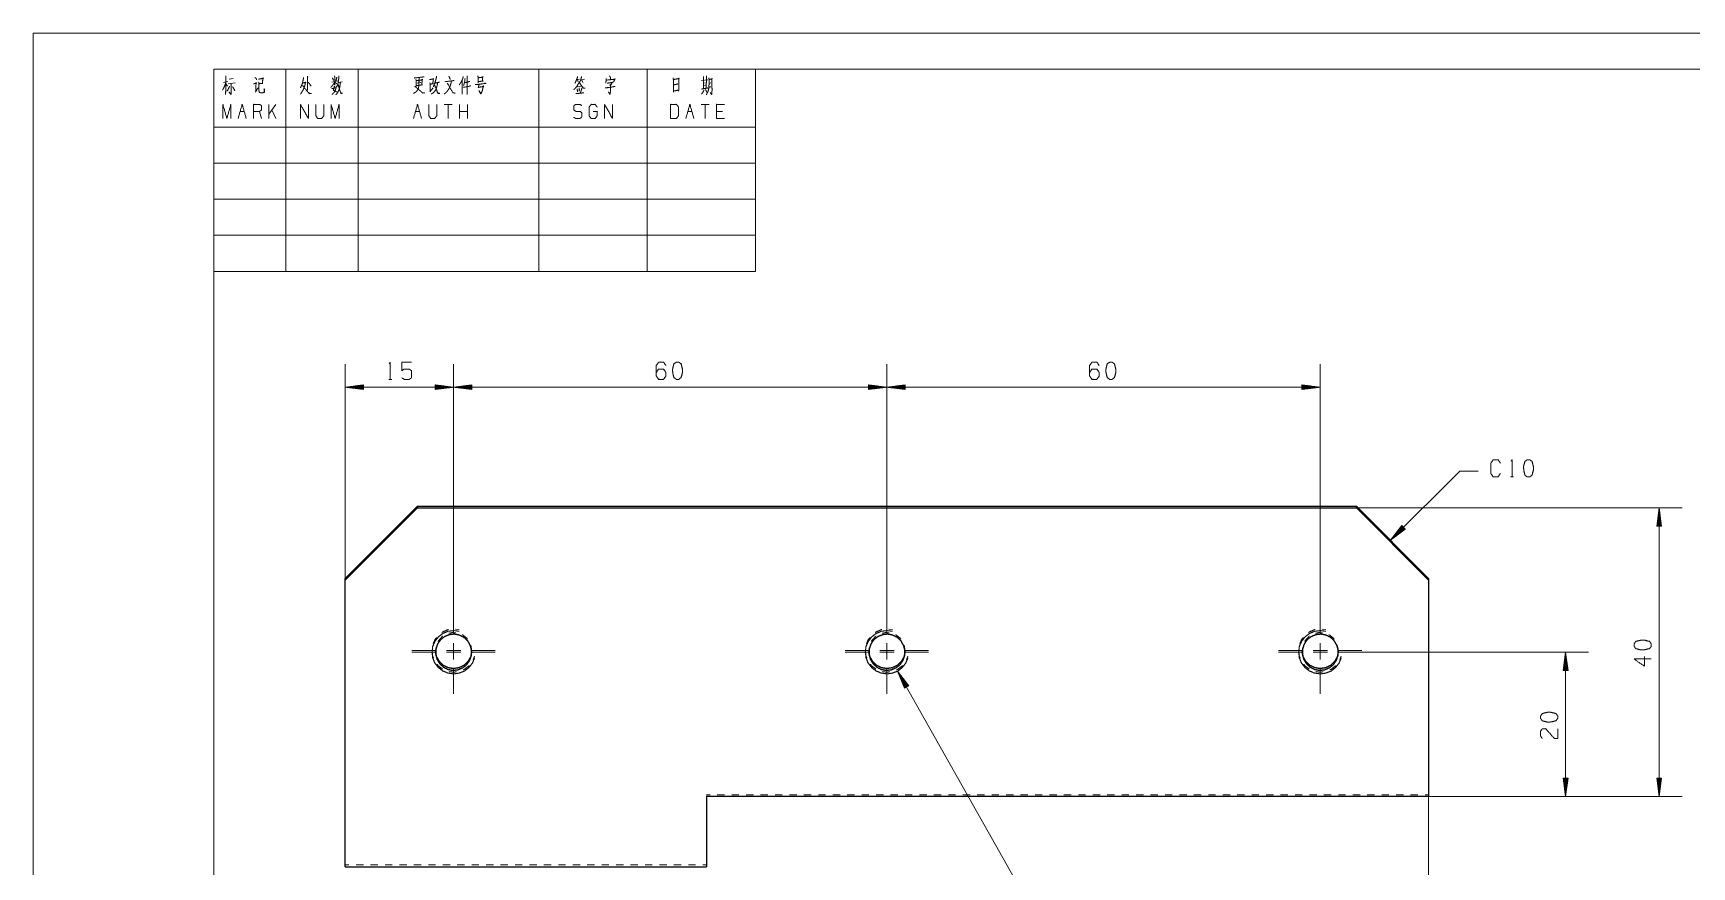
# Model space of a CAD drawing. Header units: millimetres. Extents: x 0 to 420, y 0 to 297.
# Drawn here: x 0 to 229.7, y 181.5 to 297 of the extents above; entities that cross this region are included whole.
import ezdxf

# ---------------------------------------------------------------- set-up
doc = ezdxf.new("R2010")
doc.units = ezdxf.units.MM
doc.layers.add('1', color=7, linetype='Continuous', true_color=0xffffff)

msp = doc.modelspace()

# ---------------------------------------------------------------- linework, layer by layer
at = {"layer": '1', "color": 132, "linetype": 'Continuous', "lineweight": 18}
for p, q in [((0, 297), (0, 0)), ((420, 297), (0, 297)), ((25, 292), (25, 264)), ((25, 292), (100, 292)), ((25, 292), (100, 292)), ((25, 292), (100, 292)), ((25, 292), (25, 5)), ((415, 292), (25, 292)), ((35, 292), (35, 264)), ((45, 292), (45, 264)), ((70, 292), (70, 264)), ((85, 292), (85, 264)), ((100, 292), (100, 264)), ((25, 284), (100, 284)), ((25, 279), (100, 279)), ((25, 274), (100, 274)), ((25, 269), (100, 269)), ((25, 264), (100, 264))]:
    msp.add_line(p, q, dxfattribs=at)
at = {"layer": '1', "color": 95, "linetype": 'Continuous', "lineweight": 18}
for p, q in [((26.34, 290.18), (26.96, 290.3)), ((26.7, 289.95), (26.92, 289.68)), ((26.99, 289.99), (27.95, 290.14)), ((27.13, 290.61), (27.71, 290.74)), ((41.34, 290.22), (42.13, 290.38)), ((42.25, 290.16), (42.79, 290.28)), ((53.17, 290.09), (53.7, 290.18)), ((54.91, 288.87), (55.37, 289.43)), ((75.25, 290.57), (75.67, 290.63)), ((75.35, 290.55), (75.45, 290.24)), ((75.83, 289.64), (75.37, 289.56)), ((75.82, 290.51), (76.35, 290.61)), ((75.98, 290.49), (76.11, 290.16)), ((92.56, 290.43), (93.43, 290.55)), ((92.84, 290.07), (93.11, 290.14)), ((92.86, 289.72), (93.09, 289.78)), ((93.6, 290.05), (93.85, 290.12)), ((33.59, 287.14), (32.63, 285.78)), ((32.63, 285.18), (32.63, 287.14)), ((58.02, 287.14), (56.9, 287.14)), ((57.46, 287.14), (57.46, 285.18)), ((59.02, 285.18), (59.02, 287.14)), ((60.14, 285.18), (60.14, 287.14)), ((93.6, 287.14), (92.49, 287.14)), ((93.05, 287.14), (93.05, 285.18)), ((28.66, 286.17), (29.22, 286.17)), ((31.62, 285.18), (31.34, 286.17)), ((33.59, 285.18), (33.04, 286.36)), ((52.94, 286.17), (53.49, 286.17)), ((60.14, 286.17), (59.02, 286.17)), ((90.65, 286.17), (91.2, 286.17)), ((95.45, 286.17), (94.61, 286.17)), ((49.24, 249.05), (49.66, 249.05)), ((204.57, 235.53), (204.99, 235.53))]:
    msp.add_line(p, q, dxfattribs=at)
at = {"layer": '1', "color": 13, "linetype": 'Continuous', "lineweight": 18}
for p, q in [((43.22, 221.25), (43.22, 251.13)), ((58.22, 217.25), (58.22, 251.13)), ((58.22, 217.25), (58.22, 251.13)), ((118.22, 217.02), (118.22, 251.13)), ((118.22, 217.25), (118.22, 251.13)), ((178.22, 217.02), (178.22, 251.13)), ((45.76, 248.29), (43.22, 247.96)), ((45.76, 248.08), (44.18, 248.08)), ((45.76, 248.13), (44.57, 248.13)), ((45.76, 248.18), (44.96, 248.18)), ((45.76, 248.24), (45.34, 248.24)), ((45.76, 248.29), (45.73, 248.29)), ((45.76, 248.29), (45.73, 248.29)), ((45.76, 247.62), (45.76, 248.29)), ((55.68, 248.29), (55.71, 248.29)), ((55.68, 248.29), (55.71, 248.29)), ((55.68, 248.29), (55.68, 247.62)), ((58.22, 247.96), (55.68, 248.29)), ((55.68, 248.24), (56.1, 248.24)), ((55.68, 248.18), (56.48, 248.18)), ((55.68, 248.13), (56.87, 248.13)), ((55.68, 248.08), (57.25, 248.08)), ((60.76, 248.29), (58.22, 247.96)), ((60.76, 248.08), (59.18, 248.08)), ((60.76, 248.13), (59.57, 248.13)), ((60.76, 248.18), (59.96, 248.18)), ((60.76, 248.24), (60.34, 248.24)), ((60.76, 248.29), (60.73, 248.29)), ((60.76, 248.29), (60.73, 248.29)), ((60.76, 247.62), (60.76, 248.29)), ((115.68, 248.29), (115.71, 248.29)), ((115.68, 248.29), (115.71, 248.29)), ((115.68, 248.29), (115.68, 247.62)), ((118.22, 247.96), (115.68, 248.29)), ((115.68, 248.24), (116.1, 248.24)), ((115.68, 248.18), (116.48, 248.18)), ((115.68, 248.13), (116.87, 248.13)), ((115.68, 248.08), (117.25, 248.08)), ((120.76, 248.29), (118.22, 247.96)), ((120.76, 248.08), (119.18, 248.08)), ((120.76, 248.13), (119.57, 248.13)), ((120.76, 248.18), (119.96, 248.18)), ((120.76, 248.24), (120.34, 248.24)), ((120.76, 248.29), (120.73, 248.29)), ((120.76, 248.29), (120.73, 248.29)), ((120.76, 247.62), (120.76, 248.29)), ((175.68, 248.29), (175.71, 248.29)), ((175.68, 248.29), (175.71, 248.29)), ((175.68, 248.29), (175.68, 247.62)), ((178.22, 247.96), (175.68, 248.29)), ((175.68, 248.24), (176.1, 248.24)), ((175.68, 248.18), (176.48, 248.18)), ((175.68, 248.13), (176.87, 248.13)), ((175.68, 248.08), (177.25, 248.08)), ((43.22, 247.96), (45.76, 247.62)), ((58.22, 247.96), (43.22, 247.96)), ((45.76, 247.98), (43.41, 247.98)), ((45.76, 247.93), (43.41, 247.93)), ((45.76, 248.03), (43.8, 248.03)), ((45.76, 247.88), (43.8, 247.88)), ((45.76, 247.83), (44.18, 247.83)), ((45.76, 247.78), (44.57, 247.78)), ((45.76, 247.73), (44.96, 247.73)), ((45.76, 247.68), (45.34, 247.68)), ((45.76, 247.63), (45.73, 247.63)), ((45.76, 247.63), (45.73, 247.63)), ((55.68, 248.03), (57.64, 248.03)), ((55.68, 247.98), (58.03, 247.98)), ((55.68, 247.62), (58.22, 247.96)), ((55.68, 247.93), (58.03, 247.93)), ((55.68, 247.88), (57.64, 247.88)), ((55.68, 247.83), (57.25, 247.83)), ((55.68, 247.78), (56.87, 247.78)), ((55.68, 247.73), (56.48, 247.73)), ((55.68, 247.68), (56.1, 247.68)), ((55.68, 247.63), (55.71, 247.63)), ((55.68, 247.63), (55.71, 247.63)), ((58.22, 247.96), (60.76, 247.62)), ((118.22, 247.96), (58.22, 247.96)), ((60.76, 247.98), (58.41, 247.98)), ((60.76, 247.93), (58.41, 247.93)), ((60.76, 248.03), (58.8, 248.03)), ((60.76, 247.88), (58.8, 247.88)), ((60.76, 247.83), (59.18, 247.83)), ((60.76, 247.78), (59.57, 247.78)), ((60.76, 247.73), (59.96, 247.73)), ((60.76, 247.68), (60.34, 247.68)), ((60.76, 247.63), (60.73, 247.63)), ((60.76, 247.63), (60.73, 247.63)), ((115.68, 248.03), (117.64, 248.03)), ((115.68, 247.98), (118.03, 247.98)), ((115.68, 247.62), (118.22, 247.96)), ((115.68, 247.93), (118.03, 247.93)), ((115.68, 247.88), (117.64, 247.88)), ((115.68, 247.83), (117.25, 247.83)), ((115.68, 247.78), (116.87, 247.78)), ((115.68, 247.73), (116.48, 247.73)), ((115.68, 247.68), (116.1, 247.68)), ((115.68, 247.63), (115.71, 247.63)), ((115.68, 247.63), (115.71, 247.63)), ((118.22, 247.96), (120.76, 247.62)), ((118.22, 247.96), (178.22, 247.96)), ((120.76, 247.98), (118.41, 247.98)), ((120.76, 247.93), (118.41, 247.93)), ((120.76, 248.03), (118.8, 248.03)), ((120.76, 247.88), (118.8, 247.88)), ((120.76, 247.83), (119.18, 247.83)), ((120.76, 247.78), (119.57, 247.78)), ((120.76, 247.73), (119.96, 247.73)), ((120.76, 247.68), (120.34, 247.68)), ((120.76, 247.63), (120.73, 247.63)), ((120.76, 247.63), (120.73, 247.63)), ((175.68, 248.03), (177.64, 248.03)), ((175.68, 247.98), (178.03, 247.98)), ((175.68, 247.62), (178.22, 247.96)), ((175.68, 247.93), (178.03, 247.93)), ((175.68, 247.88), (177.64, 247.88)), ((175.68, 247.83), (177.25, 247.83)), ((175.68, 247.78), (176.87, 247.78)), ((175.68, 247.73), (176.48, 247.73)), ((175.68, 247.68), (176.1, 247.68)), ((175.68, 247.63), (175.71, 247.63)), ((175.68, 247.63), (175.71, 247.63)), ((197.53, 236.34), (187.94, 226.75)), ((197.53, 236.34), (200.07, 236.34)), ((183.22, 231.24), (228.32, 231.24)), ((225.15, 231.24), (224.81, 228.7)), ((224.97, 228.7), (224.97, 229.89)), ((225.02, 228.7), (225.02, 230.28)), ((225.07, 228.7), (225.07, 230.66)), ((225.12, 228.7), (225.12, 231.05)), ((225.48, 228.7), (225.15, 231.24)), ((225.15, 231.24), (225.15, 191.26)), ((225.17, 228.7), (225.17, 231.05)), ((225.22, 228.7), (225.22, 230.66)), ((225.27, 228.7), (225.27, 230.28)), ((225.33, 228.7), (225.33, 229.89)), ((189.5, 228.79), (187.94, 226.75)), ((187.94, 226.75), (189.98, 228.31)), ((189.72, 228.57), (188.06, 226.91)), ((189.76, 228.53), (188.1, 226.87)), ((189.69, 228.6), (188.3, 227.22)), ((189.79, 228.49), (188.41, 227.11)), ((189.65, 228.64), (188.54, 227.52)), ((189.83, 228.46), (188.72, 227.34)), ((189.61, 228.67), (188.77, 227.83)), ((189.58, 228.71), (189.01, 228.14)), ((189.87, 228.42), (189.02, 227.58)), ((189.54, 228.75), (189.25, 228.45)), ((189.9, 228.39), (189.33, 227.82)), ((189.51, 228.78), (189.48, 228.76)), ((189.51, 228.78), (189.48, 228.76)), ((189.98, 228.31), (189.5, 228.79)), ((189.94, 228.35), (189.64, 228.06)), ((189.97, 228.32), (189.95, 228.29)), ((189.97, 228.32), (189.95, 228.29)), ((224.81, 228.7), (225.48, 228.7)), ((224.82, 228.7), (224.82, 228.74)), ((224.82, 228.7), (224.82, 228.74)), ((224.87, 228.7), (224.87, 229.12)), ((224.92, 228.7), (224.92, 229.51)), ((225.38, 228.7), (225.38, 229.51)), ((225.43, 228.7), (225.43, 229.12)), ((225.48, 228.7), (225.48, 228.74)), ((225.48, 228.7), (225.48, 228.74)), ((183.99, 211.25), (215.37, 211.25)), ((212.19, 211.25), (211.86, 208.71)), ((211.91, 208.71), (211.91, 209.13)), ((211.96, 208.71), (211.96, 209.52)), ((212.02, 208.71), (212.02, 209.9)), ((212.07, 208.71), (212.07, 210.29)), ((212.12, 208.71), (212.12, 210.67)), ((212.17, 208.71), (212.17, 211.06)), ((212.53, 208.71), (212.19, 211.25)), ((212.19, 211.25), (212.19, 191.26)), ((212.22, 208.71), (212.22, 211.06)), ((212.27, 208.71), (212.27, 210.67)), ((212.32, 208.71), (212.32, 210.29)), ((212.37, 208.71), (212.37, 209.9)), ((212.42, 208.71), (212.42, 209.52)), ((212.47, 208.71), (212.47, 209.13)), ((121.23, 206.59), (119.69, 208.64)), ((119.69, 208.64), (120.65, 206.26)), ((136.89, 178.13), (119.69, 208.64)), ((120.92, 206.41), (119.76, 208.46)), ((120.96, 206.44), (119.81, 208.48)), ((120.87, 206.39), (119.91, 208.1)), ((121.01, 206.46), (120.04, 208.17)), ((120.83, 206.36), (120.06, 207.74)), ((120.78, 206.34), (120.2, 207.38)), ((121.05, 206.49), (120.28, 207.86)), ((120.74, 206.31), (120.35, 207.01)), ((121.09, 206.51), (120.51, 207.55)), ((121.14, 206.54), (120.74, 207.24)), ((121.18, 206.56), (120.98, 206.93)), ((211.86, 208.71), (211.86, 208.74)), ((211.86, 208.71), (211.86, 208.74)), ((211.86, 208.71), (212.53, 208.71)), ((212.52, 208.71), (212.52, 208.74)), ((212.52, 208.71), (212.52, 208.74)), ((120.7, 206.29), (120.49, 206.65)), ((120.65, 206.26), (120.64, 206.29)), ((120.65, 206.26), (120.64, 206.29)), ((120.65, 206.26), (121.23, 206.59)), ((121.23, 206.59), (121.21, 206.62)), ((121.23, 206.59), (121.21, 206.62)), ((211.86, 193.8), (211.86, 193.77)), ((211.86, 193.8), (211.86, 193.77)), ((211.86, 193.8), (212.19, 191.26)), ((212.53, 193.8), (211.86, 193.8)), ((211.91, 193.8), (211.91, 193.38)), ((211.96, 193.8), (211.96, 193)), ((212.02, 193.8), (212.02, 192.61)), ((212.07, 193.8), (212.07, 192.22)), ((212.12, 193.8), (212.12, 191.84)), ((212.17, 193.8), (212.17, 191.45)), ((212.19, 191.26), (212.53, 193.8)), ((212.22, 193.8), (212.22, 191.45)), ((212.27, 193.8), (212.27, 191.84)), ((212.32, 193.8), (212.32, 192.22)), ((212.37, 193.8), (212.37, 192.61)), ((212.42, 193.8), (212.42, 193)), ((212.47, 193.8), (212.47, 193.38)), ((212.52, 193.8), (212.52, 193.77)), ((212.52, 193.8), (212.52, 193.77)), ((224.81, 193.8), (225.15, 191.26)), ((225.48, 193.8), (224.81, 193.8)), ((224.82, 193.8), (224.82, 193.77)), ((224.82, 193.8), (224.82, 193.77)), ((224.87, 193.8), (224.87, 193.38)), ((224.92, 193.8), (224.92, 193)), ((224.97, 193.8), (224.97, 192.61)), ((225.02, 193.8), (225.02, 192.22)), ((225.07, 193.8), (225.07, 191.84)), ((225.12, 193.8), (225.12, 191.45)), ((225.15, 191.26), (225.48, 193.8)), ((225.17, 193.8), (225.17, 191.45)), ((225.22, 193.8), (225.22, 191.84)), ((225.27, 193.8), (225.27, 192.22)), ((225.33, 193.8), (225.33, 192.61)), ((225.38, 193.8), (225.38, 193)), ((225.43, 193.8), (225.43, 193.38)), ((225.48, 193.8), (225.48, 193.77)), ((225.48, 193.8), (225.48, 193.77)), ((193.22, 191.26), (193.22, 88.28)), ((193.22, 191.26), (228.32, 191.26)), ((193.22, 191.26), (215.37, 191.26))]:
    msp.add_line(p, q, dxfattribs=at)
at = {"layer": '1', "color": 30, "linetype": 'Continuous', "lineweight": 25}
for p, q in [((43.22, 221.48), (53.22, 231.47)), ((53.22, 231.24), (43.22, 221.25)), ((53.22, 231.47), (183.22, 231.47)), ((53.22, 231.47), (53.22, 231.24)), ((53.22, 231.24), (183.22, 231.24)), ((183.22, 231.47), (193.22, 221.48)), ((183.22, 231.24), (183.22, 231.47)), ((193.22, 221.25), (183.22, 231.24)), ((43.22, 221.25), (43.22, 221.48)), ((43.22, 181.52), (43.22, 221.25)), ((193.22, 221.48), (193.22, 221.25)), ((193.22, 221.25), (193.22, 191.26)), ((93.22, 191.26), (93.22, 181.52)), ((193.22, 191.26), (93.22, 191.26)), ((43.22, 181.52), (93.22, 181.52))]:
    msp.add_line(p, q, dxfattribs=at)
at = {"layer": '1', "color": 252, "linetype": 'Continuous', "lineweight": 18}
for p, q in [((58.22, 214.07), (58.22, 217.25)), ((58.22, 213.84), (58.22, 217.02)), ((118.22, 214.07), (118.22, 217.25)), ((118.22, 213.84), (118.22, 217.02)), ((178.22, 214.07), (178.22, 217.25)), ((178.22, 213.84), (178.22, 217.02)), ((55.63, 211.48), (52.45, 211.48)), ((57.22, 211.48), (59.22, 211.48)), ((58.22, 210.48), (58.22, 212.49)), ((58.22, 210.25), (58.22, 212.26)), ((60.81, 211.48), (63.99, 211.48)), ((115.63, 211.48), (112.45, 211.48)), ((117.22, 211.48), (119.22, 211.48)), ((118.22, 210.48), (118.22, 212.49)), ((118.22, 210.25), (118.22, 212.26)), ((120.81, 211.48), (123.99, 211.48)), ((175.63, 211.48), (172.45, 211.48)), ((177.22, 211.48), (179.22, 211.48)), ((178.22, 210.48), (178.22, 212.49)), ((178.22, 210.25), (178.22, 212.26)), ((180.81, 211.48), (183.99, 211.48)), ((55.63, 211.25), (52.45, 211.25)), ((57.22, 211.25), (59.22, 211.25)), ((60.81, 211.25), (63.99, 211.25)), ((115.63, 211.25), (112.45, 211.25)), ((117.22, 211.25), (119.22, 211.25)), ((120.81, 211.25), (123.99, 211.25)), ((175.63, 211.25), (172.45, 211.25)), ((177.22, 211.25), (179.22, 211.25)), ((180.81, 211.25), (183.99, 211.25)), ((58.22, 208.89), (58.22, 205.72)), ((58.22, 208.66), (58.22, 205.49)), ((118.22, 208.89), (118.22, 205.72)), ((118.22, 208.66), (118.22, 205.49)), ((178.22, 208.89), (178.22, 205.72)), ((178.22, 208.66), (178.22, 205.49))]:
    msp.add_line(p, q, dxfattribs=at)
at = {"layer": '1', "color": 43, "linetype": 'Continuous', "lineweight": 18}
for p, q in [((58.5, 214.45), (59, 214.38)), ((118.5, 214.45), (119, 214.38)), ((178.5, 214.45), (179, 214.38)), ((55.22, 211.48), (55.22, 211.43)), ((55.22, 211.31), (55.22, 211.25)), ((55.72, 211.37), (55.77, 211.84)), ((55.72, 211.48), (55.72, 211.43)), ((55.72, 211.31), (55.72, 211.25)), ((60.58, 212.21), (60.71, 211.74)), ((60.71, 211.74), (60.71, 211.65)), ((60.72, 211.43), (60.72, 211.48)), ((60.72, 211.46), (60.72, 211.37)), ((60.72, 211.25), (60.72, 211.31)), ((61.22, 211.48), (61.22, 211.43)), ((61.22, 211.31), (61.22, 211.25)), ((115.22, 211.48), (115.22, 211.43)), ((115.22, 211.31), (115.22, 211.25)), ((115.72, 211.37), (115.77, 211.84)), ((115.72, 211.48), (115.72, 211.43)), ((115.72, 211.31), (115.72, 211.25)), ((120.58, 212.21), (120.71, 211.74)), ((120.71, 211.74), (120.71, 211.65)), ((120.72, 211.43), (120.72, 211.48)), ((120.72, 211.46), (120.72, 211.37)), ((120.72, 211.25), (120.72, 211.31)), ((121.22, 211.48), (121.22, 211.43)), ((121.22, 211.31), (121.22, 211.25)), ((175.22, 211.48), (175.22, 211.43)), ((175.22, 211.31), (175.22, 211.25)), ((175.72, 211.37), (175.77, 211.84)), ((175.72, 211.48), (175.72, 211.43)), ((175.72, 211.31), (175.72, 211.25)), ((180.58, 212.21), (180.71, 211.74)), ((180.71, 211.74), (180.71, 211.65)), ((180.72, 211.43), (180.72, 211.48)), ((180.72, 211.46), (180.72, 211.37)), ((180.72, 211.25), (180.72, 211.31)), ((181.22, 211.48), (181.22, 211.43)), ((181.22, 211.31), (181.22, 211.25)), ((61.12, 210.71), (60.92, 210.24)), ((121.12, 210.71), (120.92, 210.24)), ((181.12, 210.71), (180.92, 210.24)), ((93.22, 191.49), (93.72, 191.49)), ((93.22, 191.49), (93.22, 191.43)), ((93.22, 191.32), (93.22, 191.26)), ((94.72, 191.49), (95.72, 191.49)), ((96.72, 191.49), (97.72, 191.49)), ((98.72, 191.49), (99.72, 191.49)), ((100.72, 191.49), (101.72, 191.49)), ((102.72, 191.49), (103.72, 191.49)), ((104.72, 191.49), (105.72, 191.49)), ((106.72, 191.49), (107.72, 191.49)), ((108.72, 191.49), (109.72, 191.49)), ((110.72, 191.49), (111.72, 191.49)), ((112.72, 191.49), (113.72, 191.49)), ((114.72, 191.49), (115.72, 191.49)), ((116.72, 191.49), (117.72, 191.49)), ((118.72, 191.49), (119.72, 191.49)), ((120.72, 191.49), (121.72, 191.49)), ((122.72, 191.49), (123.72, 191.49)), ((124.72, 191.49), (125.72, 191.49)), ((126.72, 191.49), (127.72, 191.49)), ((128.72, 191.49), (129.72, 191.49)), ((130.72, 191.49), (131.72, 191.49)), ((132.72, 191.49), (133.72, 191.49)), ((134.72, 191.49), (135.72, 191.49)), ((136.72, 191.49), (137.72, 191.49)), ((138.72, 191.49), (139.72, 191.49)), ((140.72, 191.49), (141.72, 191.49)), ((142.72, 191.49), (143.72, 191.49)), ((144.72, 191.49), (145.72, 191.49)), ((146.72, 191.49), (147.72, 191.49)), ((148.72, 191.49), (149.72, 191.49)), ((150.72, 191.49), (151.72, 191.49)), ((152.72, 191.49), (153.72, 191.49)), ((154.72, 191.49), (155.72, 191.49)), ((156.72, 191.49), (157.72, 191.49)), ((158.72, 191.49), (159.72, 191.49)), ((160.72, 191.49), (161.72, 191.49)), ((162.72, 191.49), (163.72, 191.49)), ((164.72, 191.49), (165.72, 191.49)), ((166.72, 191.49), (167.72, 191.49)), ((168.72, 191.49), (169.72, 191.49)), ((170.72, 191.49), (171.72, 191.49)), ((172.72, 191.49), (173.72, 191.49)), ((174.72, 191.49), (175.72, 191.49)), ((176.72, 191.49), (177.72, 191.49)), ((178.72, 191.49), (179.72, 191.49)), ((180.72, 191.49), (181.72, 191.49)), ((182.72, 191.49), (183.72, 191.49)), ((184.72, 191.49), (185.72, 191.49)), ((186.72, 191.49), (187.72, 191.49)), ((188.72, 191.49), (189.72, 191.49)), ((190.72, 191.49), (191.72, 191.49)), ((192.72, 191.49), (193.22, 191.49)), ((43.72, 181.78), (43.22, 181.78)), ((45.72, 181.78), (44.72, 181.78)), ((47.72, 181.78), (46.72, 181.78)), ((49.72, 181.78), (48.72, 181.78)), ((51.72, 181.78), (50.72, 181.78)), ((53.72, 181.78), (52.72, 181.78)), ((55.72, 181.78), (54.72, 181.78)), ((57.72, 181.78), (56.72, 181.78)), ((59.72, 181.78), (58.72, 181.78)), ((61.72, 181.78), (60.72, 181.78)), ((63.72, 181.78), (62.72, 181.78)), ((65.72, 181.78), (64.72, 181.78)), ((67.72, 181.78), (66.72, 181.78)), ((69.72, 181.78), (68.72, 181.78)), ((71.72, 181.78), (70.72, 181.78)), ((73.72, 181.78), (72.72, 181.78)), ((75.72, 181.78), (74.72, 181.78)), ((77.72, 181.78), (76.72, 181.78)), ((79.72, 181.78), (78.72, 181.78)), ((81.72, 181.78), (80.72, 181.78)), ((83.72, 181.78), (82.72, 181.78)), ((85.72, 181.78), (84.72, 181.78)), ((87.72, 181.78), (86.72, 181.78)), ((89.72, 181.78), (88.72, 181.78)), ((91.72, 181.78), (90.72, 181.78)), ((93.22, 181.78), (92.72, 181.78))]:
    msp.add_line(p, q, dxfattribs=at)
at = {"layer": '1', "color": 95, "linetype": 'Continuous', "lineweight": 18}
for points, knots in [([(26.67, 290.16), (26.6, 289.91), (26.48, 289.62), (26.35, 289.35), (26.23, 289.14)], [0, 0, 0.233514, 0.515368, 0.78555, 1, 1]), ([(26.67, 291.07), (26.66, 288.89), (26.63, 288.5), (26.61, 288.71), (26.64, 288.94)], [0, 0, 0.723303, 0.854546, 0.923601, 1, 1]), ([(27.18, 289.66), (27.17, 289.58), (26.86, 288.96)], [0, 0, 0.108202, 1, 1]), ([(27.37, 289.99), (27.42, 289.87), (27.42, 288.83), (27.4, 288.6), (27.39, 288.52), (27.11, 288.85), (27.39, 288.56)], [0, 0, 0.056947, 0.504404, 0.603051, 0.639405, 0.826366, 1, 1]), ([(27.61, 289.58), (27.87, 289.16), (27.92, 289), (27.81, 289.27)], [0, 0, 0.516563, 0.696901, 1, 1]), ([(30.53, 289.99), (30.92, 290.09), (30.86, 290.16), (30.83, 288.96), (30.77, 288.83), (31.12, 289.41)], [0, 0, 0.158008, 0.19221, 0.673433, 0.728446, 1, 1]), ([(30.7, 290.88), (30.87, 290.72), (30.92, 290.63), (30.92, 290.53), (30.9, 290.67)], [0, 0, 0.413146, 0.573572, 0.750721, 1, 1]), ([(31.19, 290.63), (31.87, 290.74), (31.82, 290.8), (31.73, 290.05), (31.82, 290.05), (31.25, 289.99)], [0, 0, 0.313958, 0.349012, 0.694882, 0.735357, 1, 1]), ([(31.22, 290.22), (31.25, 289.91), (31.25, 289.2), (31.27, 288.98), (31.3, 288.87), (31.34, 288.81), (31.41, 288.77), (31.53, 288.75), (31.66, 288.73), (32.03, 288.79), (32, 289.33), (32, 288.79)], [0, 0, 0.097093, 0.316208, 0.387239, 0.42073, 0.444406, 0.470581, 0.507596, 0.549105, 0.664641, 0.832445, 1, 1]), ([(37.43, 290.84), (37.42, 290.72), (37.34, 290.3), (37.26, 290.01), (37.18, 289.8), (37.09, 289.6), (37.01, 289.43)], [0, 0, 0.084498, 0.36853, 0.573114, 0.721457, 0.873368, 1, 1]), ([(37.28, 290.09), (37.75, 290.18), (37.71, 290.22), (37.68, 290.03), (37.62, 289.76), (37.56, 289.6), (37.48, 289.37), (37.4, 289.18), (37.28, 288.98), (37.2, 288.81), (37.02, 288.56)], [0, 0, 0.202443, 0.228131, 0.308408, 0.425631, 0.500403, 0.604281, 0.689483, 0.790714, 0.870506, 1, 1]), ([(37.28, 289.8), (38.22, 288.62), (38.56, 288.65), (38.54, 288.65), (38.24, 288.67), (38.08, 288.81)], [0, 0, 0.632183, 0.773704, 0.779845, 0.909108, 1, 1]), ([(37.97, 291.05), (38.02, 290.94), (38, 290.84), (37.99, 289.12), (37.97, 289.23), (38, 289.45)], [0, 0, 0.049543, 0.095606, 0.852767, 0.898838, 1, 1]), ([(38.1, 290.16), (38.13, 290.14), (38.4, 289.8), (38.47, 289.68)], [0, 0, 0.059448, 0.761031, 1, 1]), ([(41.75, 290.24), (41.62, 290.01), (41.48, 289.8), (41.35, 289.64), (41.22, 289.49)], [0, 0, 0.287221, 0.555142, 0.786181, 1, 1]), ([(41.34, 289.31), (41.97, 289.45), (41.98, 289.64), (41.98, 289.56), (41.91, 289.31), (41.81, 289.04), (41.7, 288.83), (41.59, 288.71), (41.48, 288.58), (41.41, 288.52)], [0, 0, 0.30447, 0.39258, 0.431622, 0.553714, 0.689469, 0.798362, 0.878841, 0.954752, 1, 1]), ([(41.43, 290.8), (41.56, 290.57), (41.59, 290.43)], [0, 0, 0.640221, 1, 1]), ([(41.72, 289.66), (41.56, 289.08), (41.66, 289.04), (41.78, 289), (41.89, 288.94), (42.04, 288.85)], [0, 0, 0.5291, 0.62629, 0.735524, 0.852093, 1, 1]), ([(41.73, 291.07), (41.76, 290.92), (41.76, 289.78), (41.73, 289.93), (41.76, 290.05)], [0, 0, 0.094654, 0.823636, 0.91829, 1, 1]), ([(41.76, 290.2), (41.94, 290.07), (42.03, 289.97)], [0, 0, 0.613122, 1, 1]), ([(42.03, 290.92), (42.03, 290.82), (41.91, 290.34)], [0, 0, 0.174301, 1, 1]), ([(42.54, 290.16), (42.49, 289.8), (42.45, 289.56), (42.41, 289.35), (42.35, 289.16), (42.23, 288.91), (42.13, 288.73), (42.01, 288.56), (41.92, 288.48)], [0, 0, 0.19438, 0.332636, 0.448614, 0.555649, 0.70616, 0.822692, 0.933847, 1, 1]), ([(42.33, 291.11), (42.33, 290.98), (42.32, 290.76), (42.27, 290.47), (42.23, 290.16), (42.17, 289.91), (42.1, 289.68), (42.08, 289.62)], [0, 0, 0.081852, 0.232243, 0.425429, 0.63211, 0.800313, 0.957953, 1, 1]), ([(42.22, 289.89), (42.25, 289.85), (42.39, 289.27), (42.49, 289), (42.6, 288.71), (42.63, 288.65), (42.85, 288.67), (42.63, 288.69), (42.55, 288.81)], [0, 0, 0.026721, 0.341749, 0.493483, 0.655465, 0.691641, 0.80784, 0.924039, 1, 1]), ([(53.44, 290.84), (53.42, 290.18), (53.41, 289.85), (53.39, 289.66), (53.38, 289.56), (53.36, 289.43), (53.32, 289.31), (53.27, 289.2), (53.14, 289.02), (53, 288.85), (52.79, 288.73), (52.69, 288.67), (52.65, 288.65)], [0, 0, 0.263783, 0.395771, 0.470171, 0.511786, 0.56157, 0.614019, 0.658777, 0.749614, 0.837596, 0.932985, 0.980677, 1, 1]), ([(52.76, 290.82), (52.82, 290.78), (52.85, 290.8), (54.11, 290.94), (54.07, 290.96), (53.92, 290.92)], [0, 0, 0.045522, 0.068286, 0.872626, 0.90344, 1, 1]), ([(52.82, 289.6), (52.89, 289.6), (53.17, 289.37), (53.41, 289.16), (53.63, 288.98), (53.9, 288.71), (54.23, 288.75), (53.92, 288.71), (53.82, 288.79)], [0, 0, 0.033467, 0.197839, 0.340788, 0.472468, 0.649452, 0.797921, 0.939753, 1, 1]), ([(53, 290.59), (53.04, 290.41), (53.04, 289.66), (53.03, 289.7), (53.89, 289.85), (53.8, 289.85), (53.89, 290.63), (53.92, 290.57), (53.87, 290.53), (53.04, 290.43)], [0, 0, 0.051663, 0.252803, 0.264656, 0.500971, 0.524672, 0.738301, 0.756829, 0.773117, 1, 1]), ([(54.88, 290.57), (55.47, 290.67), (55.41, 290.74), (55.34, 290.01), (55.41, 290.01), (54.97, 289.93), (54.94, 290.12), (54.97, 289.89), (54.96, 288.96)], [0, 0, 0.181366, 0.207406, 0.429567, 0.451891, 0.588199, 0.645735, 0.715777, 1, 1]), ([(55.98, 290.12), (55.98, 289.99), (55.92, 289.66), (55.86, 289.47), (55.81, 289.31), (55.73, 289.16), (55.65, 289.02), (55.54, 288.87), (55.31, 288.67), (55.13, 288.58)], [0, 0, 0.067236, 0.249298, 0.354996, 0.450079, 0.537949, 0.629663, 0.725721, 0.894899, 1, 1]), ([(55.85, 291.05), (55.82, 290.8), (55.73, 290.47), (55.62, 290.12), (55.53, 289.89), (55.47, 289.72), (55.41, 289.58)], [0, 0, 0.162457, 0.385014, 0.625897, 0.784413, 0.898493, 1, 1]), ([(55.54, 289.8), (55.59, 289.78), (56.04, 288.67), (56.32, 288.65), (56.06, 288.71), (55.98, 288.83)], [0, 0, 0.024909, 0.644018, 0.787117, 0.926016, 1, 1]), ([(55.62, 290.07), (56.27, 290.2), (56.2, 290.22), (56.08, 290.18)], [0, 0, 0.769962, 0.857327, 1, 1]), ([(57.88, 290.32), (57.88, 290.2), (57.81, 289.91), (57.74, 289.68), (57.65, 289.43), (57.52, 289.23), (57.5, 289.18), (57.42, 289.08), (57.31, 288.94), (57.18, 288.81), (57.06, 288.69), (56.93, 288.58)], [0, 0, 0.060656, 0.206644, 0.323463, 0.452143, 0.571976, 0.593424, 0.659716, 0.74639, 0.834816, 0.918178, 1, 1]), ([(57.02, 290.28), (58.29, 290.43), (58.21, 290.45), (58.12, 290.41)], [0, 0, 0.872478, 0.933903, 1, 1]), ([(57.34, 290.05), (57.4, 290.01), (58.1, 288.75), (58.43, 288.69), (58.12, 288.77), (58.02, 288.89)], [0, 0, 0.030854, 0.652647, 0.79375, 0.930716, 1, 1]), ([(57.56, 291.03), (57.66, 290.84), (57.71, 290.72), (57.74, 290.59)], [0, 0, 0.450481, 0.729637, 1, 1]), ([(59.55, 290.98), (59.48, 290.72), (59.38, 290.47), (59.26, 290.24), (59.14, 290.05), (59, 289.85)], [0, 0, 0.21836, 0.428744, 0.629221, 0.801494, 1, 1]), ([(59.38, 290.41), (59.39, 289.16), (59.39, 288.56), (59.38, 288.69), (59.39, 288.91)], [0, 0, 0.565717, 0.839123, 0.896086, 1, 1]), ([(59.57, 289.49), (60.61, 289.7), (60.53, 289.72), (60.4, 289.66)], [0, 0, 0.826976, 0.886334, 1, 1]), ([(59.8, 290.72), (59.76, 290.38), (59.7, 290.09), (59.64, 289.89), (59.6, 289.76)], [0, 0, 0.34211, 0.644851, 0.86512, 1, 1]), ([(59.8, 290.14), (60.47, 290.32), (60.4, 290.32), (60.28, 290.26)], [0, 0, 0.772509, 0.853435, 1, 1]), ([(60.08, 291.07), (60.12, 290.98), (60.09, 291.03), (60.11, 288.54), (60.09, 288.73), (60.11, 289.04)], [0, 0, 0.029975, 0.04619, 0.840789, 0.900562, 1, 1]), ([(61.18, 289.87), (61.37, 289.87), (61.75, 289.91), (62.68, 290.05), (62.58, 290.07), (62.43, 290.03)], [0, 0, 0.10704, 0.322386, 0.855626, 0.914427, 1, 1]), ([(61.57, 291.07), (61.63, 290.82), (61.63, 290.09), (61.63, 290.28), (62.33, 290.38), (62.21, 290.38), (62.24, 290.9), (62.26, 290.98), (62.29, 290.92), (62.19, 290.9), (61.63, 290.82)], [0, 0, 0.076614, 0.294117, 0.350048, 0.563214, 0.598361, 0.753971, 0.779215, 0.799829, 0.831205, 1, 1]), ([(61.73, 289.91), (61.63, 289.41), (61.6, 289.49), (62.38, 289.62), (62.33, 289.7), (62.33, 289.62), (62.24, 289.27), (62.19, 289.04), (62.11, 288.85), (62.05, 288.71), (62.01, 288.6), (61.98, 288.58), (61.72, 289.06), (62, 288.62)], [0, 0, 0.13637, 0.159981, 0.371157, 0.396349, 0.418604, 0.516111, 0.579311, 0.63312, 0.675133, 0.705357, 0.714996, 0.861275, 1, 1]), ([(75.64, 290.3), (75.63, 290.2), (75.39, 289.83), (75.38, 289.78), (75.26, 289.6), (75.06, 289.37), (74.85, 289.16)], [0, 0, 0.074337, 0.387309, 0.418539, 0.575027, 0.79286, 1, 1]), ([(75.37, 290.98), (75.35, 290.84), (75.23, 290.53), (75.13, 290.28), (75.01, 290.07)], [0, 0, 0.148006, 0.485257, 0.758321, 1, 1]), ([(75.58, 289.43), (75.64, 289.12), (75.61, 288.96), (75.61, 289.18)], [0, 0, 0.443891, 0.680119, 1, 1]), ([(75.61, 290.16), (76.2, 289.37), (76.43, 289.37), (76.2, 289.39), (76.08, 289.54)], [0, 0, 0.599324, 0.742451, 0.886135, 1, 1]), ([(75.91, 290.98), (75.92, 290.88), (75.75, 290.3)], [0, 0, 0.147218, 1, 1]), ([(75.95, 289.41), (75.95, 289.27), (75.77, 288.69)], [0, 0, 0.19307, 1, 1]), ([(79.2, 289.41), (80.57, 289.6), (80.49, 289.62), (80.28, 289.56)], [0, 0, 0.820202, 0.873508, 1, 1]), ([(79.34, 290.74), (79.34, 290.51), (79.33, 290.34), (79.3, 290.22), (79.27, 290.12)], [0, 0, 0.361949, 0.626223, 0.829034, 1, 1]), ([(79.34, 290.49), (80.57, 290.63), (80.56, 290.67), (80.37, 290.26)], [0, 0, 0.712481, 0.737756, 1, 1]), ([(79.49, 290.07), (80.25, 290.18), (80.21, 290.24), (79.92, 289.72)], [0, 0, 0.533866, 0.586729, 1, 1]), ([(79.87, 289.87), (79.9, 289.76), (79.93, 289.64), (79.94, 289.43), (79.94, 289), (79.93, 288.85), (79.9, 288.65), (79.86, 288.52), (79.64, 288.87), (79.87, 288.56)], [0, 0, 0.049623, 0.1085, 0.204239, 0.404798, 0.471991, 0.568442, 0.629223, 0.820578, 1, 1]), ([(79.78, 291.09), (79.89, 290.96), (79.93, 290.86), (79.96, 290.69)], [0, 0, 0.364604, 0.619196, 1, 1]), ([(88.61, 290.8), (88.64, 290.59), (88.66, 290.14), (88.67, 289.66), (88.67, 289.6), (88.67, 288.83), (88.67, 288.98), (89.24, 289.1), (89.36, 288.96), (89.39, 289.14), (89.39, 289.39), (89.4, 289.87), (89.42, 290.36), (89.42, 290.78), (89.43, 290.72), (88.66, 290.57)], [0, 0, 0.037589, 0.119519, 0.205166, 0.216331, 0.354043, 0.380097, 0.485125, 0.518622, 0.552532, 0.597196, 0.682843, 0.77221, 0.846648, 0.858119, 1, 1]), ([(88.67, 289.83), (89.24, 289.95), (89.18, 289.97), (89.05, 289.89)], [0, 0, 0.728512, 0.805958, 1, 1]), ([(92.52, 289.25), (93.43, 289.41), (93.38, 289.43), (93.33, 289.37)], [0, 0, 0.873246, 0.919206, 1, 1]), ([(92.8, 290.98), (92.83, 290.86), (92.83, 289.31)], [0, 0, 0.075954, 1, 1]), ([(93.21, 291.11), (93.24, 290.98), (93.19, 289.37)], [0, 0, 0.073211, 1, 1]), ([(93.55, 290.82), (93.59, 290.59), (93.59, 290.14), (93.57, 289.64), (93.55, 289.33), (93.47, 289), (93.38, 288.79), (93.22, 288.48)], [0, 0, 0.096217, 0.285187, 0.491418, 0.620825, 0.76157, 0.854869, 1, 1]), ([(93.57, 289.52), (93.6, 289.52), (93.84, 289.58)], [0, 0, 0.107799, 1, 1]), ([(93.59, 290.57), (94.03, 290.67), (93.98, 290.74), (93.98, 290.05), (94, 289.12), (93.98, 288.77), (93.97, 288.56), (93.95, 288.5), (93.74, 288.77), (93.94, 288.58)], [0, 0, 0.13308, 0.155522, 0.357051, 0.631901, 0.735808, 0.797028, 0.815849, 0.918301, 1, 1]), ([(26.26, 285.18), (26.26, 287.14), (26.82, 285.18), (27.37, 287.14), (27.37, 285.18)], [0, 0, 0.245192, 0.5, 0.754808, 1, 1]), ([(30.51, 285.18), (30.51, 287.14), (31.34, 287.14), (31.62, 286.96), (31.62, 286.36), (31.34, 286.17), (30.51, 286.17)], [0, 0, 0.400952, 0.571035, 0.639278, 0.761676, 0.829917, 1, 1]), ([(37.01, 285.18), (37.01, 287.14), (38.12, 285.18), (38.12, 287.14)], [0, 0, 0.317574, 0.682426, 1, 1]), ([(39.13, 287.14), (39.13, 285.57), (39.39, 285.18), (39.95, 285.18), (40.24, 285.57), (40.24, 287.14)], [0, 0, 0.337152, 0.438599, 0.557781, 0.662848, 1, 1]), ([(41.25, 285.18), (41.25, 287.14), (41.81, 285.18), (42.36, 287.14), (42.36, 285.18)], [0, 0, 0.245192, 0.5, 0.754808, 1, 1]), ([(54.78, 287.14), (54.78, 285.57), (55.05, 285.18), (55.6, 285.18), (55.89, 285.57), (55.89, 287.14)], [0, 0, 0.337152, 0.438599, 0.557781, 0.662848, 1, 1]), ([(74.85, 285.36), (75.13, 285.18), (75.7, 285.18), (75.98, 285.39), (75.98, 285.97), (75.7, 286.17), (75.15, 286.17), (74.85, 286.36), (74.85, 286.96), (75.15, 287.14), (75.7, 287.14), (75.98, 286.96)], [0, 0, 0.068035, 0.184054, 0.254521, 0.372333, 0.442799, 0.555843, 0.626367, 0.748393, 0.81892, 0.931964, 1, 1]), ([(75.12, 288.62), (76.23, 288.73), (76.16, 288.73), (75.99, 288.71)], [0, 0, 0.825897, 0.879998, 1, 1]), ([(75.31, 289.27), (75.38, 289), (75.38, 288.87), (75.37, 289.04)], [0, 0, 0.489807, 0.707975, 1, 1]), ([(77.55, 286.17), (78.1, 286.17), (78.1, 285.57), (77.82, 285.18), (77.25, 285.18), (76.97, 285.57), (76.97, 286.75), (77.27, 287.14), (77.81, 287.14), (78.09, 286.75)], [0, 0, 0.103295, 0.214797, 0.304261, 0.410274, 0.499739, 0.718892, 0.809956, 0.910533, 1, 1]), ([(79.11, 285.18), (79.11, 287.14), (80.22, 285.18), (80.22, 287.14)], [0, 0, 0.317574, 0.682426, 1, 1]), ([(88.25, 285.18), (89.07, 285.18), (89.36, 285.57), (89.36, 286.75), (89.07, 287.14), (88.25, 287.14), (88.25, 285.18)], [0, 0, 0.142133, 0.227159, 0.431787, 0.516817, 0.65895, 1, 1]), ([(90.37, 285.18), (90.93, 287.14), (91.48, 285.18)], [0, 0, 0.5, 1, 1]), ([(92.86, 289.12), (92.84, 289.02), (92.73, 288.81), (92.62, 288.67), (92.52, 288.56)], [0, 0, 0.157085, 0.51447, 0.781154, 1, 1]), ([(93.09, 289.18), (93.25, 288.94), (93.25, 288.83), (93.19, 289.02)], [0, 0, 0.497679, 0.671694, 1, 1]), ([(95.73, 285.18), (94.61, 285.18), (94.61, 287.14), (95.73, 287.14)], [0, 0, 0.265389, 0.734611, 1, 1]), ([(49.31, 251.22), (49.45, 251.42), (49.45, 249.05)], [0, 0, 0.093492, 1, 1]), ([(51.04, 249.27), (51.37, 249.05), (52.06, 249.05), (52.4, 249.27), (52.4, 250.22), (52.06, 250.47), (51.37, 250.47), (51.04, 250.25), (51.04, 251.42), (52.4, 251.42)], [0, 0, 0.062227, 0.168343, 0.23057, 0.376813, 0.441263, 0.547379, 0.609608, 0.790491, 1, 1]), ([(86.28, 250), (86.6, 250.47), (87.29, 250.47), (87.62, 250), (87.62, 249.52), (87.29, 249.05), (86.6, 249.05), (86.28, 249.52), (86.28, 250.95), (86.6, 251.42), (87.29, 251.42), (87.62, 250.95)], [0, 0, 0.076964, 0.169762, 0.248074, 0.31202, 0.390331, 0.483129, 0.56009, 0.751926, 0.82889, 0.921687, 1, 1]), ([(89.39, 249.05), (89.72, 249.3), (89.9, 250), (89.9, 250.47), (89.72, 251.2), (89.39, 251.42), (89.05, 251.42), (88.71, 251.2), (88.54, 250.47), (88.55, 250), (88.71, 249.3), (89.05, 249.05), (89.39, 249.05)], [0, 0, 0.067524, 0.183971, 0.260585, 0.380943, 0.446141, 0.500306, 0.565503, 0.685862, 0.762529, 0.878311, 0.945835, 1, 1]), ([(146.28, 250), (146.6, 250.47), (147.29, 250.47), (147.62, 250), (147.62, 249.52), (147.29, 249.05), (146.6, 249.05), (146.28, 249.52), (146.28, 250.95), (146.6, 251.42), (147.29, 251.42), (147.62, 250.95)], [0, 0, 0.076964, 0.169761, 0.248074, 0.31202, 0.390331, 0.483128, 0.56009, 0.751926, 0.82889, 0.921687, 1, 1]), ([(149.39, 249.05), (149.72, 249.3), (149.9, 250), (149.9, 250.47), (149.72, 251.2), (149.39, 251.42), (149.05, 251.42), (148.71, 251.2), (148.54, 250.47), (148.55, 250), (148.71, 249.3), (149.05, 249.05), (149.39, 249.05)], [0, 0, 0.067524, 0.183971, 0.260585, 0.380944, 0.446141, 0.500306, 0.565504, 0.685863, 0.762529, 0.878311, 0.945835, 1, 1]), ([(203.16, 236.01), (202.82, 235.53), (202.17, 235.53), (201.83, 236.01), (201.83, 237.43), (202.17, 237.91), (202.84, 237.91), (203.18, 237.43)], [0, 0, 0.114571, 0.243369, 0.357937, 0.638582, 0.753151, 0.885429, 1, 1]), ([(204.64, 237.71), (204.78, 237.91), (204.78, 235.53)], [0, 0, 0.093493, 1, 1]), ([(207.22, 235.53), (207.55, 235.78), (207.73, 236.48), (207.73, 236.96), (207.55, 237.68), (207.22, 237.91), (206.88, 237.91), (206.55, 237.68), (206.37, 236.96), (206.39, 236.48), (206.55, 235.78), (206.88, 235.53), (207.22, 235.53)], [0, 0, 0.067528, 0.183971, 0.260584, 0.380942, 0.446142, 0.500308, 0.565504, 0.685863, 0.76253, 0.878309, 0.945834, 1, 1]), ([(224.05, 212.42), (223.8, 212.75), (223.1, 212.93), (222.63, 212.93), (221.9, 212.75), (221.68, 212.42), (221.68, 212.08), (221.9, 211.75), (222.63, 211.57), (223.1, 211.59), (223.8, 211.75), (224.05, 212.08), (224.05, 212.42)], [0, 0, 0.067528, 0.183971, 0.260585, 0.380944, 0.446143, 0.500306, 0.565505, 0.685864, 0.762531, 0.878309, 0.945837, 1, 1]), ([(223.1, 210.65), (223.1, 209.31), (221.68, 210.32), (224.05, 210.32)], [0, 0, 0.245868, 0.565295, 1, 1]), ([(211.1, 202.42), (210.85, 202.76), (210.15, 202.93), (209.68, 202.93), (208.95, 202.76), (208.73, 202.42), (208.73, 202.09), (208.95, 201.75), (209.68, 201.57), (210.15, 201.59), (210.85, 201.75), (211.1, 202.09), (211.1, 202.42)], [0, 0, 0.067526, 0.183973, 0.260583, 0.380942, 0.446141, 0.500308, 0.565505, 0.685864, 0.762528, 0.87831, 0.945834, 1, 1]), ([(208.95, 199.31), (208.73, 199.63), (208.73, 200.32), (208.95, 200.66), (209.43, 200.66), (210.63, 199.3), (211.1, 199.31), (211.1, 200.66)], [0, 0, 0.069691, 0.19298, 0.265275, 0.350226, 0.674742, 0.759752, 1, 1])]:
    msp.add_open_spline(points, degree=1, knots=knots, dxfattribs=at)
for points in [[(28.38, 285.18), (28.94, 287.14), (29.5, 285.18)], [(52.66, 285.18), (53.22, 287.14), (53.77, 285.18)]]:
    msp.add_open_spline(points, degree=1, dxfattribs=at)
at = {"layer": '1', "color": 30, "linetype": 'Continuous', "lineweight": 13}
for points, knots in [([(61.12, 210.48), (60.82, 209.75), (60.34, 209.13), (59.72, 208.65), (59, 208.36), (58.22, 208.25), (57.44, 208.36), (56.72, 208.65), (56.1, 209.13), (55.62, 209.75), (55.32, 210.48), (55.22, 211.25), (55.32, 212.03), (55.62, 212.75), (56.1, 213.37), (56.72, 213.85), (57.44, 214.15), (58.22, 214.25), (59, 214.15)], [0, 0, 0.055546, 0.111098, 0.166655, 0.222217, 0.277783, 0.333348, 0.388911, 0.444468, 0.500019, 0.555566, 0.611109, 0.666651, 0.722197, 0.777749, 0.833307, 0.888869, 0.944435, 1, 1]), ([(121.12, 210.48), (120.82, 209.75), (120.34, 209.13), (119.72, 208.65), (119, 208.36), (118.22, 208.25), (117.44, 208.36), (116.72, 208.65), (116.1, 209.13), (115.62, 209.75), (115.32, 210.48), (115.22, 211.25), (115.32, 212.03), (115.62, 212.75), (116.1, 213.37), (116.72, 213.85), (117.44, 214.15), (118.22, 214.25), (119, 214.15)], [0, 0, 0.055546, 0.111098, 0.166655, 0.222218, 0.277783, 0.333348, 0.388911, 0.444468, 0.50002, 0.555566, 0.611109, 0.666651, 0.722197, 0.777749, 0.833307, 0.888869, 0.944435, 1, 1]), ([(181.12, 210.48), (180.82, 209.75), (180.34, 209.13), (179.72, 208.65), (179, 208.36), (178.22, 208.25), (177.44, 208.36), (176.72, 208.65), (176.1, 209.13), (175.62, 209.75), (175.32, 210.48), (175.22, 211.25), (175.32, 212.03), (175.62, 212.75), (176.1, 213.37), (176.72, 213.85), (177.44, 214.15), (178.22, 214.25), (179, 214.15)], [0, 0, 0.055546, 0.111098, 0.166655, 0.222218, 0.277783, 0.333348, 0.388911, 0.444468, 0.50002, 0.555566, 0.611109, 0.666651, 0.722198, 0.77775, 0.833307, 0.88887, 0.944435, 1, 1])]:
    msp.add_open_spline(points, degree=1, knots=knots, dxfattribs=at)
at = {"layer": '1', "color": 30, "linetype": 'Continuous', "lineweight": 25}
for points, knots in [([(60.71, 211.51), (60.68, 210.8), (60.45, 210.13), (60.05, 209.54), (59.49, 209.1), (58.83, 208.83), (58.12, 208.75), (57.42, 208.88), (56.79, 209.2), (56.27, 209.69), (55.91, 210.3), (55.73, 210.99), (55.76, 211.7), (55.99, 212.38), (56.39, 212.96), (56.95, 213.4), (57.61, 213.67), (58.31, 213.75), (59.01, 213.62), (59.65, 213.3), (60.17, 212.82), (60.53, 212.2), (60.71, 211.51)], [0, 0, 0.045446, 0.090893, 0.136344, 0.181801, 0.227262, 0.272726, 0.318189, 0.363649, 0.409104, 0.454554, 0.500001, 0.545446, 0.590892, 0.636345, 0.681801, 0.727262, 0.772726, 0.818189, 0.86365, 0.909104, 0.954554, 1, 1]), ([(120.71, 211.51), (120.68, 210.8), (120.45, 210.13), (120.05, 209.54), (119.49, 209.1), (118.83, 208.83), (118.12, 208.75), (117.42, 208.88), (116.79, 209.2), (116.27, 209.69), (115.91, 210.3), (115.73, 210.99), (115.76, 211.7), (115.99, 212.38), (116.39, 212.96), (116.95, 213.4), (117.61, 213.67), (118.31, 213.75), (119.01, 213.62), (119.65, 213.3), (120.17, 212.82), (120.53, 212.2), (120.71, 211.51)], [0, 0, 0.045446, 0.090893, 0.136343, 0.181801, 0.227261, 0.272725, 0.318189, 0.363649, 0.409104, 0.454554, 0.500001, 0.545446, 0.590893, 0.636345, 0.681801, 0.727262, 0.772726, 0.818189, 0.863649, 0.909104, 0.954554, 1, 1]), ([(180.71, 211.51), (180.68, 210.8), (180.45, 210.13), (180.05, 209.54), (179.49, 209.1), (178.83, 208.83), (178.12, 208.75), (177.42, 208.88), (176.79, 209.2), (176.27, 209.69), (175.91, 210.3), (175.73, 210.99), (175.76, 211.7), (175.99, 212.38), (176.39, 212.96), (176.95, 213.4), (177.61, 213.67), (178.31, 213.75), (179.01, 213.62), (179.65, 213.3), (180.17, 212.82), (180.53, 212.2), (180.71, 211.51)], [0, 0, 0.045446, 0.090893, 0.136344, 0.181801, 0.227262, 0.272725, 0.318189, 0.36365, 0.409104, 0.454554, 0.500001, 0.545446, 0.590892, 0.636344, 0.681801, 0.727263, 0.772725, 0.818189, 0.86365, 0.909104, 0.954554, 1, 1]), ([(60.72, 211.37), (60.57, 210.62), (60.2, 209.96), (59.65, 209.43), (58.97, 209.1), (58.22, 208.98), (57.47, 209.1), (56.79, 209.43), (56.24, 209.96), (55.87, 210.62), (55.72, 211.37)], [0, 0, 0.09998, 0.199969, 0.299968, 0.39998, 0.499999, 0.600018, 0.70003, 0.80003, 0.900018, 1, 1]), ([(120.72, 211.37), (120.57, 210.62), (120.2, 209.96), (119.65, 209.43), (118.97, 209.1), (118.22, 208.98), (117.47, 209.1), (116.79, 209.43), (116.24, 209.96), (115.87, 210.62), (115.72, 211.37)], [0, 0, 0.099981, 0.199969, 0.299969, 0.399981, 0.499999, 0.600019, 0.700031, 0.800031, 0.900019, 1, 1]), ([(180.72, 211.37), (180.57, 210.62), (180.2, 209.96), (179.65, 209.43), (178.97, 209.1), (178.22, 208.98), (177.47, 209.1), (176.79, 209.43), (176.24, 209.96), (175.87, 210.62), (175.72, 211.37)], [0, 0, 0.09998, 0.199968, 0.299971, 0.399982, 0.5, 0.600021, 0.700031, 0.800032, 0.900018, 1, 1])]:
    msp.add_open_spline(points, degree=1, knots=knots, dxfattribs=at)
at = {"layer": '1', "color": 43, "linetype": 'Continuous', "lineweight": 18}
for points, knots in [([(56.59, 213.98), (56.72, 214.08), (57.44, 214.38), (57.5, 214.39)], [0, 0, 0.16629, 0.944169, 1, 1]), ([(57.56, 213.87), (58.03, 213.97), (58.51, 213.94)], [0, 0, 0.499919, 1, 1]), ([(59.42, 213.66), (59.51, 213.63), (60.1, 213.13), (60.15, 213.05)], [0, 0, 0.100192, 0.900219, 1, 1]), ([(116.59, 213.98), (116.72, 214.08), (117.44, 214.38), (117.5, 214.39)], [0, 0, 0.166294, 0.944169, 1, 1]), ([(117.56, 213.87), (118.03, 213.97), (118.51, 213.94)], [0, 0, 0.499925, 1, 1]), ([(119.42, 213.66), (119.51, 213.63), (120.1, 213.13), (120.15, 213.05)], [0, 0, 0.100199, 0.900221, 1, 1]), ([(176.59, 213.98), (176.72, 214.08), (177.44, 214.38), (177.5, 214.39)], [0, 0, 0.166285, 0.94417, 1, 1]), ([(177.56, 213.87), (178.03, 213.97), (178.51, 213.94)], [0, 0, 0.499916, 1, 1]), ([(179.42, 213.66), (179.51, 213.63), (180.1, 213.13), (180.15, 213.05)], [0, 0, 0.100206, 0.90022, 1, 1]), ([(55.43, 210.45), (55.32, 210.71), (55.23, 211.43)], [0, 0, 0.277911, 1, 1]), ([(55.39, 212.41), (55.62, 212.98), (55.86, 213.29)], [0, 0, 0.610767, 1, 1]), ([(56.08, 212.74), (56.12, 212.83), (56.62, 213.41), (56.71, 213.46)], [0, 0, 0.09973, 0.899694, 1, 1]), ([(115.43, 210.45), (115.32, 210.71), (115.23, 211.43)], [0, 0, 0.277909, 1, 1]), ([(115.39, 212.41), (115.62, 212.98), (115.86, 213.29)], [0, 0, 0.610765, 1, 1]), ([(116.08, 212.74), (116.11, 212.83), (116.62, 213.41), (116.71, 213.46)], [0, 0, 0.099721, 0.899695, 1, 1]), ([(175.43, 210.45), (175.32, 210.71), (175.23, 211.43)], [0, 0, 0.277912, 1, 1]), ([(175.39, 212.41), (175.62, 212.98), (175.86, 213.29)], [0, 0, 0.610759, 1, 1]), ([(176.08, 212.74), (176.12, 212.83), (176.62, 213.41), (176.71, 213.46)], [0, 0, 0.099732, 0.89969, 1, 1]), ([(56.68, 208.92), (56.1, 209.36), (55.93, 209.58)], [0, 0, 0.72255, 1, 1]), ([(60.37, 209.41), (60.34, 209.36), (59.72, 208.89), (59.56, 208.82)], [0, 0, 0.055367, 0.833162, 1, 1]), ([(116.68, 208.92), (116.1, 209.36), (115.93, 209.58)], [0, 0, 0.722551, 1, 1]), ([(120.37, 209.41), (120.34, 209.36), (119.72, 208.89), (119.56, 208.82)], [0, 0, 0.055367, 0.833167, 1, 1]), ([(176.68, 208.92), (176.1, 209.36), (175.93, 209.58)], [0, 0, 0.722549, 1, 1]), ([(180.37, 209.41), (180.34, 209.36), (179.72, 208.89), (179.56, 208.82)], [0, 0, 0.055368, 0.833165, 1, 1]), ([(58.61, 208.54), (58.22, 208.48), (57.61, 208.56)], [0, 0, 0.388956, 1, 1]), ([(118.61, 208.54), (118.22, 208.48), (117.61, 208.56)], [0, 0, 0.388956, 1, 1]), ([(178.61, 208.54), (178.22, 208.48), (177.61, 208.56)], [0, 0, 0.388966, 1, 1])]:
    msp.add_open_spline(points, degree=1, knots=knots, dxfattribs=at)

doc.saveas('drawing.dxf')
